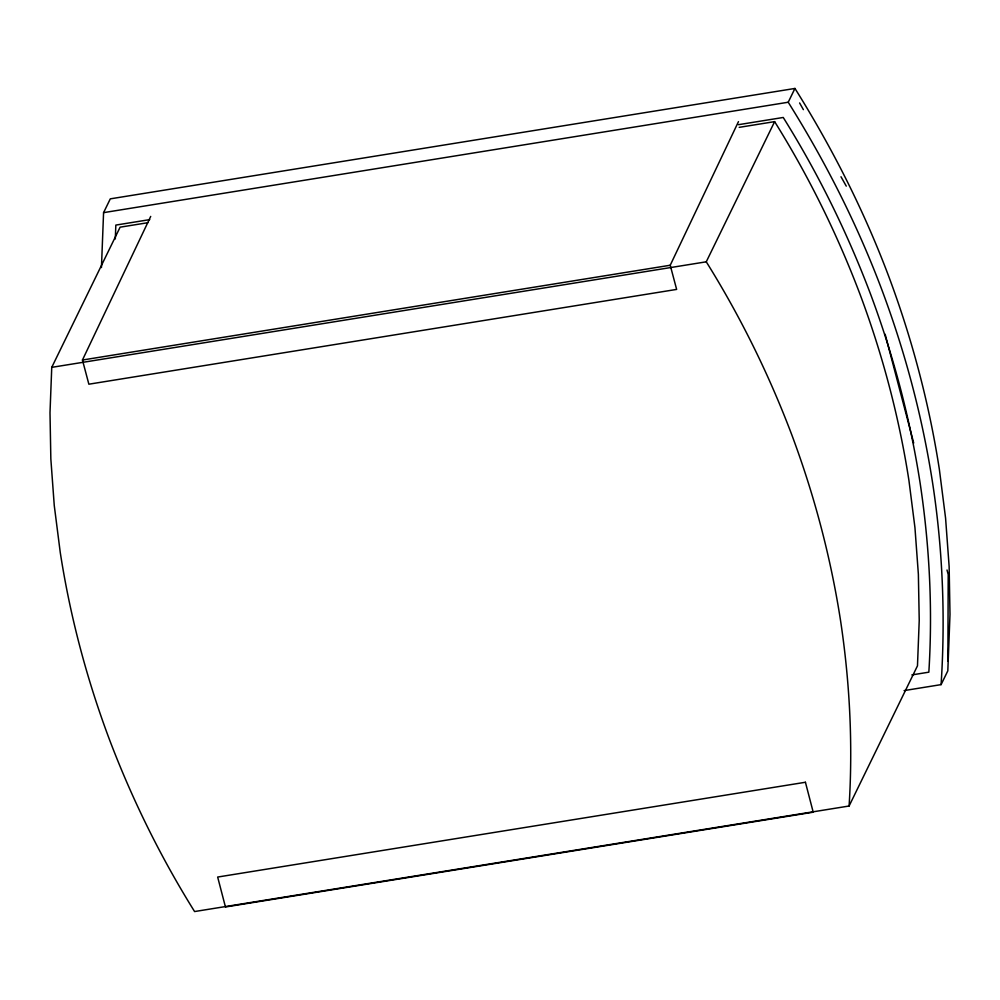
<?xml version="1.0" encoding="UTF-8"?>
<svg xmlns="http://www.w3.org/2000/svg" width="1000" height="1000" viewBox="0 0 1000 1000"><rect width="100%" height="100%" fill="white"/><g stroke="black" fill="none" stroke-linecap="round" stroke-linejoin="round"><path stroke-width="1.5" d="M947.875 661.025L948.213 574.538L947.013 570M147.838 222.712L120.113 227.175L51.75 367.35L50 412.725L50.838 458.862L54.262 505.538L60.263 552.513A1022.575 925.25 26 0 0 109.162 738.8C131.962 798.988 160.512 856.95 194.587 911.55L849.1 806.012L917.475 665.837L919.225 620.462L918.375 574.325L914.95 527.65L908.962 480.675A1022.575 925.25 26 0 0 860.062 294.387C837.25 234.2 808.713 176.238 774.625 121.638L739.2 127.35M101.45 267.55L103.575 212.638L110.3 198.85L794.95 88.45C832.138 147.838 863.962 210.562 888.65 276.175A1060.075 959.188 26 0 1 939.362 469.375L945.575 518.1L949.137 566.525L950 614.4L947.812 670.85L941.087 684.625L904.087 690.6M115.3 238.962L115.838 225.087L149.738 219.625M849.1 806.012C852.987 744.188 849.775 682.075 840.588 620.85A1022.575 925.25 26 0 0 791.688 434.562C768.888 374.375 740.35 316.413 706.263 261.812L774.625 121.638M941.087 684.625C945.45 617.388 942.812 549.775 932.638 483.15A1060.075 959.188 26 0 0 881.925 289.962C857.237 224.35 825.425 161.625 788.225 102.238L794.95 88.45M738.475 121.625L670.225 265.25L676.637 289.413L88.863 384.2L82.45 360.025L150.712 216.412M103.575 212.638L788.225 102.238M738.538 124.675L783.238 117.475C817.987 173.125 847.075 232.2 870.337 293.562A1041.912 942.75 26 0 1 920.175 483.438C929.538 545.85 932.8 609.163 928.838 672.175L911.875 674.912M82.45 360.025L670.225 265.25M51.75 367.35L706.263 261.812M799.613 102.95L803.375 109.65M841 176.75L846.263 186.137M885.138 334.237L913.7 443.05M805.425 782.262L217.662 877.05L225.45 906.988L813.213 812.2L805.425 782.262"/></g></svg>
